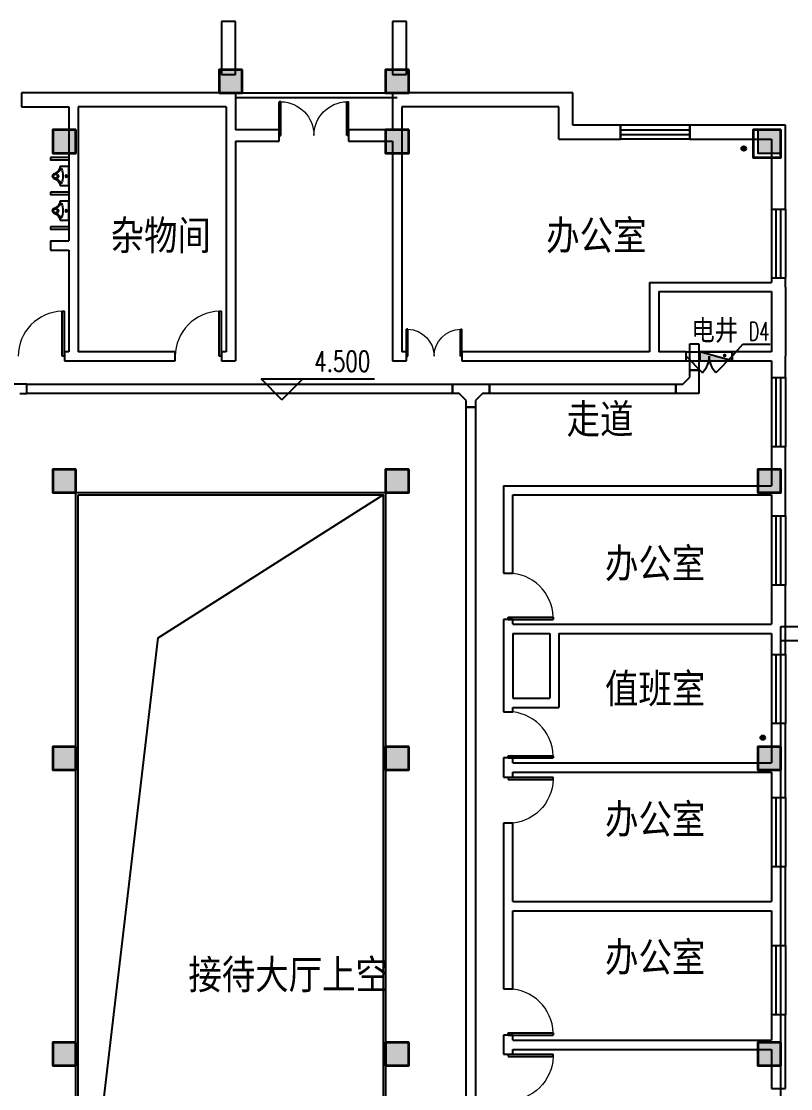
# Model space of a CAD drawing. Extents: x 0 to 302064749, y -59725395 to 1524223.
# Drawn here: x 217438080 to 219102409, y -18097654 to -15787654 of the extents above; entities that cross this region are included whole.
import ezdxf

# ---------------------------------------------------------------- set-up
doc = ezdxf.new("R2010")
doc.units = 0
doc.header["$LTSCALE"] = 1000
for name, color, linetype in [('0-底图', 7, 'Continuous'), ('AXIS', 3, 'Continuous'), ('CABLETRAY', 4, 'Continuous'), ('COLU', 7, 'Continuous'), ('COLU_HATCH', 251, 'Continuous'), ('DIM_ELEV', 3, 'Continuous'), ('DOOR_FIRE', 4, 'Continuous'), ('PUB_TEXT', 7, 'Continuous'), ('TEXT', 7, 'Continuous'), ('WALL', 2, 'Continuous'), ('WINDOW', 4, 'Continuous'), ('厨卫', 252, 'Continuous'), ('排水', 153, 'Continuous'), ('构造做法', 140, 'Continuous'), ('电洞建筑', 20, 'Continuous'), ('看线', 30, 'Continuous')]:
    doc.layers.add(name, color=color, linetype=linetype)
doc.layers.add('砼柱', color=2, linetype='Continuous', lineweight=35)
doc.styles.add('_TCH_DIM', font='SIMPLEX', dxfattribs={"width": 0.8, "height": 5, "bigfont": 'HZTXT'})
doc.styles.add('_TEL_DIM', font='simplex.shx', dxfattribs={"width": 0.8, "height": 3.5, "bigfont": 'gbcbig.shx'})
doc.styles.get("Standard").update_dxf_attribs({"font": 'geniso.shx', "bigfont": 'hztxt.shx'})

# ---------------------------------------------------------------- blocks, each defined once
blk = doc.blocks.new('$lvtry$00000222')
at = {"layer": '厨卫', "elevation": 0}
blk.add_lwpolyline([(-205, -191), (-205, 0), (205, 0), (205, -191, 0.268068), (51, -323, -0.317765), (0, -360, -0.317765), (-51, -323, 0.268068)], format="xyb", close=True, dxfattribs=at)
at = {"layer": '厨卫'}
for centre in [(0, -60, 0), (0, -242, 0)]:
    blk.add_circle(centre, 20, dxfattribs=at)
for centre, radius, start, end in [((-152, -175, 0), 10, 114.1084, 248.1394), ((5, -526, 0), 395, 66.6675, 114.1084), ((-243, -401, 0), 233, 19.2639, 68.1394), ((243, -401, 0), 233, 110.4941, 160.7361), ((158, -173, 0), 10, 290.4941, 66.6675), ((0, -316, 0), 24, 199.2639, 269.4998), ((0, -316, 0), 24, 270.5002, 340.7361)]:
    blk.add_arc(centre, radius, start, end, dxfattribs=at)
for p in [(0, -60, 0), (0, -242, 0)]:
    blk.add_point(p, dxfattribs=at)
blk = doc.blocks.new('ng')
at = {"layer": '排水'}
for p, q in [((345991, 781358), (346091, 781358)), ((346041, 781408), (346041, 781308))]:
    blk.add_line(p, q, dxfattribs=at)
blk.add_circle((346041, 781358), 50, dxfattribs=at)
blk = doc.blocks.new('222222')
at = {"layer": 'COLU_HATCH'}
h = blk.add_hatch(color=256, dxfattribs=at)
h.dxf.hatch_style = 1
h.paths.add_polyline_path([(1341742, 1088991), (1341742, 1089491), (1341242, 1089491), (1341242, 1088991)])
h = blk.add_hatch(color=256, dxfattribs=at)
h.dxf.hatch_style = 1
h.paths.add_polyline_path([(1345342, 1088991), (1345342, 1089491), (1344842, 1089491), (1344842, 1088991)])
h = blk.add_hatch(color=256, dxfattribs=at)
h.dxf.hatch_style = 1
h.paths.add_polyline_path([(1338142, 1087691), (1338142, 1088191), (1337642, 1088191), (1337642, 1087691)])
h = blk.add_hatch(color=256, dxfattribs=at)
h.dxf.hatch_style = 1
h.paths.add_polyline_path([(1345342, 1087691), (1345342, 1088191), (1344842, 1088191), (1344842, 1087691)])
h = blk.add_hatch(color=256, dxfattribs=at)
h.dxf.hatch_style = 1
h.paths.add_polyline_path([(1353392, 1087691), (1353392, 1088191), (1352892, 1088191), (1352892, 1087691)])
h = blk.add_hatch(color=256, dxfattribs=at)
h.dxf.hatch_style = 1
h.paths.add_polyline_path([(1338142, 1080341), (1338142, 1080841), (1337642, 1080841), (1337642, 1080341)])
h = blk.add_hatch(color=256, dxfattribs=at)
h.dxf.hatch_style = 1
h.paths.add_polyline_path([(1345342, 1080341), (1345342, 1080841), (1344842, 1080841), (1344842, 1080341)])
h = blk.add_hatch(color=256, dxfattribs=at)
h.dxf.hatch_style = 1
h.paths.add_polyline_path([(1353392, 1080341), (1353392, 1080841), (1352892, 1080841), (1352892, 1080341)])
h = blk.add_hatch(color=256, dxfattribs=at)
h.dxf.hatch_style = 1
h.paths.add_polyline_path([(1338142, 1074341), (1338142, 1074841), (1337642, 1074841), (1337642, 1074341)])
h = blk.add_hatch(color=256, dxfattribs=at)
h.dxf.hatch_style = 1
h.paths.add_polyline_path([(1345342, 1074341), (1345342, 1074841), (1344842, 1074841), (1344842, 1074341)])
h = blk.add_hatch(color=256, dxfattribs=at)
h.dxf.hatch_style = 1
h.paths.add_polyline_path([(1353392, 1074341), (1353392, 1074841), (1352892, 1074841), (1352892, 1074341)])
h = blk.add_hatch(color=256, dxfattribs=at)
h.dxf.hatch_style = 1
h.paths.add_polyline_path([(1338142, 1067941), (1338142, 1068441), (1337642, 1068441), (1337642, 1067941)])
h = blk.add_hatch(color=256, dxfattribs=at)
h.dxf.hatch_style = 1
h.paths.add_polyline_path([(1345342, 1067941), (1345342, 1068441), (1344842, 1068441), (1344842, 1067941)])
h = blk.add_hatch(color=256, dxfattribs=at)
h.dxf.hatch_style = 1
h.paths.add_polyline_path([(1353392, 1067941), (1353392, 1068441), (1352892, 1068441), (1352892, 1067941)])
at = {"layer": 'COLU'}
for points in [[(1341742, 1088991), (1341742, 1089491), (1341242, 1089491), (1341242, 1088991)], [(1345342, 1088991), (1345342, 1089491), (1344842, 1089491), (1344842, 1088991)], [(1338142, 1087691), (1338142, 1088191), (1337642, 1088191), (1337642, 1087691)], [(1345342, 1087691), (1345342, 1088191), (1344842, 1088191), (1344842, 1087691)], [(1353392, 1087691), (1353392, 1088191), (1352892, 1088191), (1352892, 1087691)], [(1338142, 1080341), (1338142, 1080841), (1337642, 1080841), (1337642, 1080341)], [(1345342, 1080341), (1345342, 1080841), (1344842, 1080841), (1344842, 1080341)], [(1353392, 1080341), (1353392, 1080841), (1352892, 1080841), (1352892, 1080341)], [(1338142, 1074341), (1338142, 1074841), (1337642, 1074841), (1337642, 1074341)], [(1345342, 1074341), (1345342, 1074841), (1344842, 1074841), (1344842, 1074341)], [(1353392, 1074341), (1353392, 1074841), (1352892, 1074841), (1352892, 1074341)], [(1338142, 1067941), (1338142, 1068441), (1337642, 1068441), (1337642, 1067941)], [(1345342, 1067941), (1345342, 1068441), (1344842, 1068441), (1344842, 1067941)], [(1353392, 1067941), (1353392, 1068441), (1352892, 1068441), (1352892, 1067941)]]:
    blk.add_lwpolyline(points, close=True, dxfattribs=at)
blk = doc.blocks.new('sad')
at = {"layer": '砼柱', "lineweight": 35}
for points in [[(2919858, 566256), (2919358, 566256), (2919358, 565756), (2919858, 565756)], [(2923458, 566256), (2922958, 566256), (2922958, 565756), (2923458, 565756)], [(2916258, 564956), (2915758, 564956), (2915758, 564456), (2916258, 564456)], [(2923458, 564956), (2922958, 564956), (2922958, 564456), (2923458, 564456)], [(2931508, 564956), (2930908, 564956), (2930908, 564356), (2931508, 564356)], [(2916258, 557606), (2915758, 557606), (2915758, 557106), (2916258, 557106)], [(2923458, 557606), (2922958, 557606), (2922958, 557106), (2923458, 557106)], [(2931508, 557606), (2931008, 557606), (2931008, 557106), (2931508, 557106)], [(2916258, 551606), (2915758, 551606), (2915758, 551106), (2916258, 551106)], [(2923458, 551606), (2922958, 551606), (2922958, 551106), (2923458, 551106)], [(2931508, 551606), (2931008, 551606), (2931008, 551106), (2931508, 551106)], [(2916258, 545206), (2915758, 545206), (2915758, 544706), (2916258, 544706)], [(2923458, 545206), (2922958, 545206), (2922958, 544706), (2923458, 544706)], [(2931508, 545206), (2931008, 545206), (2931008, 544706), (2931508, 544706)]]:
    blk.add_lwpolyline(points, close=True, dxfattribs=at)
blk = doc.blocks.new('A$C70683537')
at = {"layer": 'TEXT'}
blk.add_blockref('sad', (-2821208, -503056), dxfattribs=at)
blk = doc.blocks.new('$WINLIB2D$00000001')
at = {"color": 0}
for points in [[(-0.5, 0.5), (-0.5, -0.5)], [(-0.5, 0.5), (0.5, 0.5)], [(0.5, -0.5), (0.5, 0.5)], [(0.5, 0.167), (-0.5, 0.167)], [(0.5, -0.167), (-0.5, -0.167)], [(-0.5, -0.5), (0.5, -0.5)]]:
    blk.add_lwpolyline(points, dxfattribs=at)
blk = doc.blocks.new('$DorLib2D$00000001')
for p, q in [((0.45, 0.975), (0.5, 0.975)), ((0.45, 0), (0.45, 0.975)), ((0.5, 0), (0.5, 0.975)), ((0.5, 0), (0.45, 0))]:
    blk.add_line(p, q)
at = {"lineweight": 13}
blk.add_arc((0.475, 0), 0.975, 91.4693, 180, dxfattribs=at)
blk = doc.blocks.new('$DorLib2D$00000002')
for p, q in [((-0.5, 0), (-0.5, 0.4875)), ((-0.475, 0.4875), (-0.5, 0.4875)), ((-0.475, 0), (-0.475, 0.4875)), ((0.475, 0), (0.475, 0.4875)), ((0.475, 0.4875), (0.5, 0.4875)), ((0.5, 0), (0.5, 0.4875)), ((-0.5, 0), (-0.475, 0)), ((0.5, 0), (0.475, 0))]:
    blk.add_line(p, q)
at = {"lineweight": 13}
for centre, start, end in [((-0.4875, 0), 0, 88.53072), ((0.4875, 0), 91.46928, 180)]:
    blk.add_arc(centre, 0.4875, start, end, dxfattribs=at)
blk = doc.blocks.new('$DorLib2D$00000116')
at = {"color": 0}
for p, q in [((-0.5, 0), (-0.146, 0.354)), ((0.5, 0), (0.146, 0.354))]:
    blk.add_line(p, q, dxfattribs=at)
for centre, start, end in [((-0.5, 0), 0, 45), ((0.5, 0), 135, 180)]:
    blk.add_arc(centre, 0.5, start, end, dxfattribs=at)
blk = doc.blocks.new('jgfjh')
at = {"layer": 'AXIS'}
blk.add_lwpolyline([(1157311.3, -154693.4), (1159042.1, -139985.1), (1163911.3, -136893.4)], dxfattribs=at)
at = {"layer": 'DIM_ELEV'}
for p, q in [((1161719.9, -134832.2), (1161269.9, -134382.2)), ((1161269.9, -134382.2), (1163720.9, -134382.2)), ((1161719.9, -134832.2), (1162169.9, -134382.2))]:
    blk.add_line(p, q, dxfattribs=at)
at = {"layer": 'DOOR_FIRE'}
for p, q in [((1170461.3, -133793.4), (1171461.3, -133793.4)), ((1170461.3, -133993.4), (1171461.3, -133993.4))]:
    blk.add_line(p, q, dxfattribs=at)
at = {"layer": 'WALL'}
for p, q in [((1160711.3, -126643.4), (1160411.3, -126643.4)), ((1160411.3, -126643.4), (1160411.3, -127793.4)), ((1160711.3, -127793.4), (1160711.3, -126643.4)), ((1164411.3, -126643.4), (1164111.3, -126643.4)), ((1164111.3, -126643.4), (1164111.3, -127793.4)), ((1164411.3, -127793.4), (1164411.3, -126643.4)), ((1160411.3, -127793.4), (1160711.3, -127793.4)), ((1164111.3, -127793.4), (1164411.3, -127793.4)), ((1157211.3, -128193.4), (1156081.3, -128193.4)), ((1156081.3, -128193.4), (1156081.3, -128493.4)), ((1160711.3, -128193.4), (1157211.3, -128193.4)), ((1160711.3, -128193.4), (1160711.3, -128993.4)), ((1168011.3, -128193.4), (1164111.3, -128193.4)), ((1164111.3, -128193.4), (1164111.3, -128993.4)), ((1168011.3, -128893.4), (1168011.3, -128193.4)), ((1156081.3, -128493.4), (1157111.3, -128493.4)), ((1157111.3, -128493.4), (1157111.3, -131393.4)), ((1160511.3, -128493.4), (1157311.3, -128493.4)), ((1157311.3, -128493.4), (1157311.3, -131493.4)), ((1160511.3, -128493.4), (1160511.3, -129093.4)), ((1167711.3, -128493.4), (1164311.3, -128493.4)), ((1164311.3, -128493.4), (1164311.3, -129093.4)), ((1167711.3, -129193.4), (1167711.3, -128493.4)), ((1169041.3, -128893.4), (1168011.3, -128893.4)), ((1169041.3, -129193.4), (1169041.3, -128893.4)), ((1172611.3, -128893.4), (1170541.3, -128893.4)), ((1170541.3, -128893.4), (1170541.3, -129193.4)), ((1172611.3, -130704.9), (1172611.3, -128893.4)), ((1160511.3, -129093.4), (1160511.3, -133793.4)), ((1161661, -128993.4), (1160711.3, -128993.4)), ((1161661, -129233.4), (1161661, -128993.4)), ((1164111.3, -128993.4), (1163161, -128993.4)), ((1163161, -128993.4), (1163161, -129233.4)), ((1164311.3, -129093.4), (1164311.3, -133793.4)), ((1160711.3, -129233.4), (1161661, -129233.4)), ((1160711.3, -129233.4), (1160711.3, -133993.4)), ((1163161, -129233.4), (1164111.3, -129233.4)), ((1164111.3, -129233.4), (1164111.3, -133993.4)), ((1167711.3, -129193.4), (1169041.3, -129193.4)), ((1170541.3, -129193.4), (1172311.3, -129193.4)), ((1172311.3, -129193.4), (1172311.3, -130704.9)), ((1172311.3, -130704.9), (1172611.3, -130704.9)), ((1156711.3, -131393.4), (1157111.3, -131393.4)), ((1156711.3, -131393.4), (1156711.3, -131593.4)), ((1156711.3, -131593.4), (1157111.3, -131593.4)), ((1157111.3, -131593.4), (1157111.3, -133793.4)), ((1157311.3, -131493.4), (1157311.3, -133793.4)), ((1169671.3, -132293.4), (1169671.3, -133793.4)), ((1169671.3, -132293.4), (1172311.3, -132293.4)), ((1172611.3, -132204.9), (1172311.3, -132204.9)), ((1172311.3, -132204.9), (1172311.3, -132293.4)), ((1172611.3, -132393.4), (1172611.3, -132204.9)), ((1169871.3, -132493.4), (1169871.3, -133793.4)), ((1169871.3, -132493.4), (1172311.3, -132493.4)), ((1172311.3, -132493.4), (1172311.3, -133793.4)), ((1172611.3, -132393.4), (1172611.3, -133893.4)), ((1157111.3, -133793.4), (1157011.3, -133793.4)), ((1157011.3, -133793.4), (1157011.3, -133993.4)), ((1159411.3, -133793.4), (1157311.3, -133793.4)), ((1159411.3, -133993.4), (1159411.3, -133793.4)), ((1160511.3, -133793.4), (1160411.3, -133793.4)), ((1160411.3, -133793.4), (1160411.3, -133993.4)), ((1164410.3, -133793.4), (1164311.3, -133793.4)), ((1164410.3, -133993.4), (1164410.3, -133793.4)), ((1169671.3, -133793.4), (1165610.3, -133793.4)), ((1165610.3, -133793.4), (1165610.3, -133993.4)), ((1170461.3, -133793.4), (1169871.3, -133793.4)), ((1170461.3, -133993.4), (1170461.3, -133793.4)), ((1172311.3, -133793.4), (1171461.3, -133793.4)), ((1171461.3, -133793.4), (1171461.3, -133993.4)), ((1172611.3, -134351.9), (1172611.3, -133893.4)), ((1157011.3, -133993.4), (1157211.3, -133993.4)), ((1157211.3, -133993.4), (1159411.3, -133993.4)), ((1160411.3, -133993.4), (1160711.3, -133993.4)), ((1164111.3, -133993.4), (1164410.3, -133993.4)), ((1165610.3, -133993.4), (1169771.3, -133993.4)), ((1169771.3, -133993.4), (1170461.3, -133993.4)), ((1171461.3, -133993.4), (1172311.3, -133993.4)), ((1172311.3, -133993.4), (1172311.3, -134351.9)), ((1172311.3, -134351.9), (1172611.3, -134351.9)), ((1172611.3, -135851.9), (1172311.3, -135851.9)), ((1172311.3, -135851.9), (1172311.3, -136693.4)), ((1172611.3, -136793.4), (1172611.3, -135851.9)), ((1166511.3, -136693.4), (1172311.3, -136693.4)), ((1166511.3, -136693.4), (1166511.3, -138586.5)), ((1166711.3, -136893.4), (1172311.3, -136893.4)), ((1166711.3, -138586.5), (1166711.3, -136893.4)), ((1172311.3, -136893.4), (1172311.3, -137343.4)), ((1172611.3, -137343.4), (1172611.3, -136793.4)), ((1172311.3, -137343.4), (1172611.3, -137343.4)), ((1166511.3, -138586.5), (1166711.3, -138586.5)), ((1172611.3, -138843.4), (1172311.3, -138843.4)), ((1172311.3, -138843.4), (1172311.3, -139693.4)), ((1172611.3, -139793.4), (1172611.3, -138843.4)), ((1166711.3, -139586.5), (1166511.3, -139586.5)), ((1166511.3, -139586.5), (1166511.3, -139793.4)), ((1166711.3, -139693.4), (1166711.3, -139586.5)), ((1166711.3, -139693.4), (1167611.3, -139693.4)), ((1167611.3, -139693.4), (1172311.3, -139693.4)), ((1166511.3, -139793.4), (1166511.3, -141393.4)), ((1166711.3, -139893.4), (1167511.3, -139893.4)), ((1166711.3, -139893.4), (1166711.3, -141293.4)), ((1167511.3, -139893.4), (1167511.3, -141293.4)), ((1167711.3, -139893.4), (1167711.3, -141493.4)), ((1167711.3, -139893.4), (1172311.3, -139893.4)), ((1172311.3, -139893.4), (1172311.3, -140343.4)), ((1172611.3, -140343.4), (1172611.3, -139793.4)), ((1172311.3, -140343.4), (1172611.3, -140343.4)), ((1166711.3, -141293.4), (1167511.3, -141293.4)), ((1166511.3, -141393.4), (1166511.3, -141586.5)), ((1166511.3, -141586.5), (1166711.3, -141586.5)), ((1166711.3, -141493.4), (1167711.3, -141493.4)), ((1166711.3, -141586.5), (1166711.3, -141493.4)), ((1172611.3, -141843.4), (1172311.3, -141843.4)), ((1172311.3, -141843.4), (1172311.3, -142693.4)), ((1172611.3, -142793.4), (1172611.3, -141843.4)), ((1166711.3, -142586.5), (1166511.3, -142586.5)), ((1166511.3, -142586.5), (1166511.3, -142793.4)), ((1166711.3, -142693.4), (1166711.3, -142586.5)), ((1166711.3, -142693.4), (1172311.3, -142693.4)), ((1166511.3, -142793.4), (1166511.3, -143000.3)), ((1166711.3, -142893.4), (1172311.3, -142893.4)), ((1166711.3, -143000.3), (1166711.3, -142893.4)), ((1172311.3, -142893.4), (1172311.3, -143443.4)), ((1172611.3, -143443.4), (1172611.3, -142793.4)), ((1166511.3, -143000.3), (1166711.3, -143000.3)), ((1172311.3, -143443.4), (1172611.3, -143443.4)), ((1166711.3, -144000.3), (1166511.3, -144000.3)), ((1166511.3, -144000.3), (1166511.3, -145793.4)), ((1166711.3, -145693.4), (1166711.3, -144000.3)), ((1172611.3, -144943.4), (1172311.3, -144943.4)), ((1172311.3, -144943.4), (1172311.3, -145693.4)), ((1172611.3, -145793.4), (1172611.3, -144943.4)), ((1166711.3, -145693.4), (1172311.3, -145693.4)), ((1166511.3, -145793.4), (1166511.3, -147586.5)), ((1166711.3, -147586.5), (1166711.3, -145893.4)), ((1166711.3, -145893.4), (1172311.3, -145893.4)), ((1172311.3, -145893.4), (1172311.3, -146643.4)), ((1172611.3, -146643.4), (1172611.3, -145793.4)), ((1172311.3, -146643.4), (1172611.3, -146643.4)), ((1166511.3, -147586.5), (1166711.3, -147586.5)), ((1172611.3, -148143.4), (1172311.3, -148143.4)), ((1172311.3, -148143.4), (1172311.3, -148693.4)), ((1172611.3, -148793.4), (1172611.3, -148143.4)), ((1166711.3, -148586.5), (1166511.3, -148586.5)), ((1166511.3, -148586.5), (1166511.3, -148793.4)), ((1166711.3, -148693.4), (1166711.3, -148586.5)), ((1166711.3, -148693.4), (1172311.3, -148693.4)), ((1166511.3, -148793.4), (1166511.3, -149000.3)), ((1166711.3, -148893.4), (1172311.3, -148893.4)), ((1166711.3, -149000.3), (1166711.3, -148893.4)), ((1172311.3, -148893.4), (1172311.3, -149743.4)), ((1172611.3, -149743.4), (1172611.3, -148793.4)), ((1166511.3, -149000.3), (1166711.3, -149000.3)), ((1172311.3, -149743.4), (1172611.3, -149743.4))]:
    blk.add_line(p, q, dxfattribs=at)
at = {"layer": '厨卫'}
for p, q in [((1157111.3, -129593.4), (1156711.3, -129593.4)), ((1157111.3, -130343.4), (1156711.3, -130343.4)), ((1157111.3, -131093.4), (1156711.3, -131093.4))]:
    blk.add_line(p, q, dxfattribs=at)
for points in [[(1156711.3, -129593.4), (1156711.3, -129643.4), (1157111.3, -129643.4)], [(1156711.3, -130343.4), (1156711.3, -130393.4), (1157111.3, -130393.4)], [(1156711.3, -131093.4), (1156711.3, -131143.4), (1157111.3, -131143.4)]]:
    blk.add_lwpolyline(points, dxfattribs=at)
at = {"layer": '构造做法'}
for points in [[(1172511.3, -139743.4), (1175211.3, -139743.4), (1175211.3, -151843.4), (1172511.3, -151843.4)], [(1172511.3, -140043.4), (1174911.3, -140043.4), (1174911.3, -151543.4), (1172511.3, -151543.4)]]:
    blk.add_lwpolyline(points, close=True, dxfattribs=at)
at = {"layer": '看线'}
for p, q in [((1160711.3, -128193.4), (1164211.3, -128193.4)), ((1160711.3, -128293.4), (1164211.3, -128293.4))]:
    blk.add_line(p, q, dxfattribs=at)
at = {"layer": '看线', "linetype": 'Continuous'}
for points in [[(1157261.3, -136843.4), (1163961.3, -136843.4), (1163961.3, -154743.4), (1157261.3, -154743.4)], [(1157311.3, -136893.4), (1163911.3, -136893.4), (1163911.3, -154693.4), (1157311.3, -154693.4)]]:
    blk.add_lwpolyline(points, close=True, dxfattribs=at)
for name, p in [('222222', (-180880.7, -1217184.4)), ('A$C70683537', (1062211.3, -190893.4))]:
    blk.add_blockref(name, p)
at = {"layer": 'DOOR_FIRE'}
for name, p, xscale, yscale, zscale, rotation in [('$DorLib2D$00000002', (1162411, -129113.4), 1500, -1500, 240, 180.0000000000074), ('$DorLib2D$00000116', (1170961.3, -133893.4), -1000, -1000, 200, 359.9999999782993)]:
    blk.add_blockref(name, p, dxfattribs=dict(at, xscale=xscale, yscale=yscale, zscale=zscale, rotation=rotation))
at = {"layer": 'WINDOW'}
for name, p, xscale, yscale, zscale, rotation in [('$WINLIB2D$00000001', (1169791.3, -129043.4), 1500, 300, 300, 180), ('$WINLIB2D$00000001', (1172461.3, -131454.9), 1500, -300, 300, 270), ('$DorLib2D$00000001', (1156511.3, -133893.4), 1000, 1000, 200, 359.9999999782661), ('$DorLib2D$00000001', (1159911.3, -133893.4), 1000, 1000, 200, 359.9999999782653), ('$DorLib2D$00000002', (1165010.3, -133893.4), -1200, 1200, 200, 359.9999999782993), ('$WINLIB2D$00000001', (1172461.3, -135101.9), 1500, -300, 300, 270), ('$WINLIB2D$00000001', (1172461.3, -138093.4), 1500, -300, 300, 270), ('$DorLib2D$00000001', (1166611.3, -139086.5), 1000, 1000, 200, 270), ('$WINLIB2D$00000001', (1172461.3, -141093.4), 1500, -300, 300, 270), ('$DorLib2D$00000001', (1166611.3, -142086.5), 1000, 1000, 200, 270), ('$DorLib2D$00000001', (1166611.3, -143500.3), 1000, -1000, 200, 90), ('$WINLIB2D$00000001', (1172461.3, -144193.4), 1500, -300, 300, 270), ('$WINLIB2D$00000001', (1172461.3, -147393.4), 1500, -300, 300, 270), ('$DorLib2D$00000001', (1166611.3, -148086.5), -1000, -1000, 200, 90), ('$DorLib2D$00000001', (1166611.3, -149500.3), 1000, -1000, 200, 90)]:
    blk.add_blockref(name, p, dxfattribs=dict(at, xscale=xscale, yscale=yscale, zscale=zscale, rotation=rotation))
at = {"layer": '厨卫', "yscale": -1, "rotation": 89.9999994134596}
for p in [(1157111.3, -129993.2, 0), (1157111.3, -130743.2, 0)]:
    blk.add_blockref('$lvtry$00000222', p, dxfattribs=at)
at = {"layer": '排水'}
for p in [(825669.9, -910753.3), (826079.7, -923504.9)]:
    blk.add_blockref('ng', p, dxfattribs=at)
at = {"layer": 'PUB_TEXT'}
for s, height, p in [('杂物间', 723.4, (1158012.5, -131661.3)), ('办公室', 723.4, (1167435.6, -131661.3)), ('电井', 506.38, (1170575.8, -133598.4)), ('走道', 723.4, (1167877.4, -135636.3)), ('办公室', 723.4, (1168707.5, -138757.3)), ('值班室', 723.4, (1168707.5, -141471.3)), ('办公室', 723.4, (1168707.5, -144296.6)), ('办公室', 723.4, (1168707.5, -147283.5)), ('接待大厅上空', 723.4, (1159694.2, -147659.7))]:
    blk.add_text(s, height=height, dxfattribs=at).set_placement(p)
at = {"layer": 'PUB_TEXT', "style": '_TCH_DIM', "width": 0.705882}
blk.add_text('4.500', height=446.25, dxfattribs=at).set_placement((1162415.9, -134224.7))
blk = doc.blocks.new('1#教学楼-电提建筑结构')
at = {"layer": '电洞建筑', "ltscale": 2000}
h = blk.add_hatch(color=256, dxfattribs=at)
h.dxf.hatch_style = 1
h.paths.add_polyline_path([(2168858.1, -164775.4), (2168158.1, -164574.9), (2168158.1, -164775.4)])
at = {"layer": 'CABLETRAY'}
for p, q in [((2167937.8, -164406.2), (2168137.8, -164406.2)), ((2167937.8, -164978.1), (2167937.8, -164406.2)), ((2168137.8, -164406.2), (2168137.8, -164978.1)), ((2167787.8, -165278.1), (2167937.8, -165128.1)), ((2168137.8, -164978.1), (2167937.8, -164978.1)), ((2167937.8, -165128.1), (2167937.8, -164978.1)), ((2167937.8, -164978.1), (2168137.8, -164978.1)), ((2168137.8, -164978.1), (2168137.8, -165478.1)), ((2153596.9, -165278.1), (2153096.9, -165278.1)), ((2153596.9, -165478.1), (2153596.9, -165278.1)), ((2153596.9, -165278.1), (2162802.8, -165278.1)), ((2153596.9, -165478.1), (2153596.9, -165278.1)), ((2162802.8, -165278.1), (2162802.8, -165478.1)), ((2162802.8, -165278.1), (2163602.8, -165278.1)), ((2162802.8, -165478.1), (2162802.8, -165278.1)), ((2163602.8, -165278.1), (2163602.8, -165478.1)), ((2163602.8, -165478.1), (2163602.8, -165278.1)), ((2163602.8, -165278.1), (2167637.8, -165278.1)), ((2167637.8, -165278.1), (2167637.8, -165478.1)), ((2167637.8, -165478.1), (2167637.8, -165278.1)), ((2167637.8, -165278.1), (2167787.8, -165278.1)), ((2153446.9, -165478.1), (2153596.9, -165478.1)), ((2162802.8, -165478.1), (2153596.9, -165478.1)), ((2162952.8, -165478.1), (2162802.8, -165478.1)), ((2163102.8, -165628.1), (2162952.8, -165478.1)), ((2163452.8, -165478.1), (2163302.8, -165628.1)), ((2163602.8, -165478.1), (2163452.8, -165478.1)), ((2167637.8, -165478.1), (2163602.8, -165478.1)), ((2168137.8, -165478.1), (2167637.8, -165478.1)), ((2163102.8, -165778.1), (2163102.8, -165628.1)), ((2163102.8, -187285.1), (2163102.8, -165778.1)), ((2163102.8, -165778.1), (2163302.8, -165778.1)), ((2163302.8, -165778.1), (2163102.8, -165778.1)), ((2163302.8, -165628.1), (2163302.8, -165778.1)), ((2163302.8, -165778.1), (2163302.8, -187285.1))]:
    blk.add_line(p, q, dxfattribs=at)
at = {"layer": '电洞建筑'}
blk.add_line((2168869.8, -164657.5), (2169086.9, -164413.5), dxfattribs=at)
at = {"layer": '电洞建筑', "linetype": 'ByBlock'}
blk.add_line((2169086.9, -164413.5), (2169677.4, -164413.5), dxfattribs=at)
at = {"layer": '电洞建筑', "ltscale": 2000}
blk.add_line((2168858.1, -164775.4), (2168158.1, -164574.9), dxfattribs=at)
blk.add_lwpolyline([(2168858.1, -164775.4), (2168858.1, -164574.9), (2168158.1, -164574.9), (2168158.1, -164775.4)], close=True, dxfattribs=at)
at = {"layer": '电洞建筑', "linetype": 'ByBlock', "const_width": 40}
blk.add_lwpolyline([(2168707.1, -164672.3, 1), (2168680.3, -164642.6, 1)], format="xyb", close=True, dxfattribs=at)
at = {"layer": '0-底图'}
blk.add_blockref('jgfjh', (997396.8, -30782), dxfattribs=at)
at = {"layer": '电洞建筑', "linetype": 'ByBlock', "style": '_TEL_DIM', "width": 0.64}
blk.add_text('D4', height=400, dxfattribs=at).set_placement((2169212.8, -164333.5))

msp = doc.modelspace()

# ---------------------------------------------------------------- block references
at = {"xscale": 100, "yscale": 100, "zscale": 100}
msp.add_blockref('1#教学楼-电提建筑结构', (2090275, -45113), dxfattribs=at)

doc.saveas('drawing.dxf')
